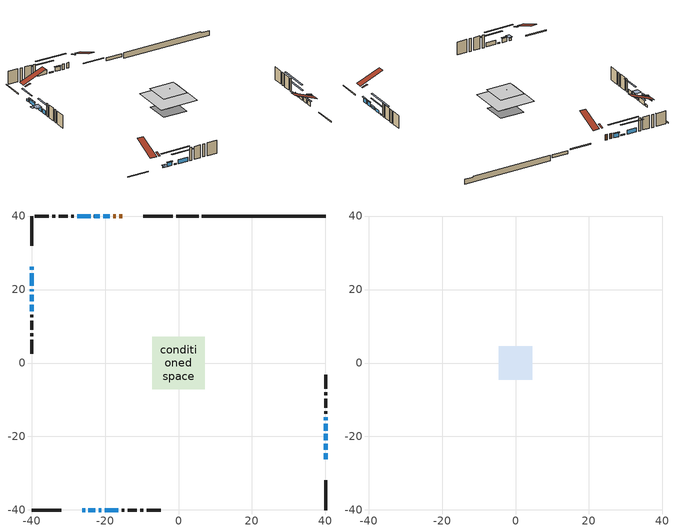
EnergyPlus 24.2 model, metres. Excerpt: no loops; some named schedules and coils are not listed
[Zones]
conditioned space
 floor adiabatic (Floor3 construction): -1.03,-1.03 -1.03,1.03 1.03,1.03 1.03,-1.03 z1.22
 floor adiabatic (AdiabaticFloorConstruction): -7.12,-7.12 -7.12,7.12 7.12,7.12 7.12,-7.12 z3.66
 floor foundation (Slab1 construction): -4.47,-4.47 -4.47,4.47 4.47,4.47 4.47,-4.47 z-0.91
 floor foundation (Slab2 construction): -1.03,-1.03 -1.03,1.03 1.03,1.03 1.03,-1.03 z0
 wall outside (RimJoist1 construction): -1.56,40.01 -9.6,40.01 / -40.01,-40.01 -31.97,-40.01 / -40.01,40.01 -40.01,31.97 / 40.01,-40.01 40.01,-31.97 z1.22:1.52
 wall outside (AdiabaticWallConstruction 1): -15.31,40.01 -16.16,40.01 / -17.09,40.01 -17.79,40.01 z1.22:3.25
 wall outside (AdiabaticWallConstruction): -26.26,-40.01 -25.42,-40.01 / -40.01,26.26 -40.01,25.35 z1.22:2.06; 40.01,-26.26 40.01,-24.56 / 40.01,-23.63 40.01,-21.93 / -40.01,24.42 -40.01,21.02 z1.22:2.82; 40.01,-21 40.01,-19.3 z1.22:2.11; -18.71,40.01 -20.54,40.01 / -24.5,-40.01 -22.67,-40.01 z1.22:2.72; 40.01,-18.37 40.01,-16.47 z1.22:2.16; 40.01,-15.54 40.01,-14.77 / -21.47,40.01 -23,40.01 / -21.74,-40.01 -20.97,-40.01 z1.22:1.63; -23.93,40.01 -27.54,40.01 / -20.05,-40.01 -16.44,-40.01 / -40.01,18.6 -40.01,16.8 / -40.01,15.87 -40.01,14.06 z1.22:2.77; -40.01,20.09 -40.01,19.53 z1.22:1.78
 wall outside (Wall1 construction): -28.46,40.01 -29.19,40.01 / -15.51,-40.01 -14.78,-40.01 / -40.01,13.13 -40.01,12.41 / 40.01,-13.85 40.01,-13.12 z1.22:6.1
 wall outside (Wall2 construction): -30.12,40.01 -32.61,40.01 / -13.85,-40.01 -11.36,-40.01 / -40.01,11.48 -40.01,8.99 / 40.01,-12.19 40.01,-9.7 z1.22:6.1
 wall outside (Wall3 construction): -33.54,40.01 -34.38,40.01 / -10.44,-40.01 -9.6,-40.01 / -40.01,8.06 -40.01,7.22 / 40.01,-8.77 40.01,-7.93 z1.22:6.1
 wall outside (Wall4 construction): -35.31,40.01 -39.08,40.01 / -8.67,-40.01 -4.89,-40.01 / -40.01,6.29 -40.01,2.52 / 40.01,-7 40.01,-3.23 z1.22:6.1
 wall foundation (FoundationWall1 construction): 6.39,40.01,-0.91 6.39,40.01,1.22 36.65,40.01,1.22 36.65,40.01,0.85 40.01,40.01,0.85 40.01,40.01,-0.91
 wall foundation (FoundationWall2 construction): 5.46,40.01 -0.64,40.01 z0:1.14
 window (WindowConstruction): -26.26,-40.01 -25.42,-40.01 z1.22:2.06
 window (WindowConstruction 6): 40.01,-26.26 40.01,-24.56 z1.22:2.82
 window (WindowConstruction 7): 40.01,-23.63 40.01,-21.93 z1.22:2.82
 window (WindowConstruction 8): 40.01,-21 40.01,-19.3 z1.22:2.11
 window (WindowConstruction 9): -18.71,40.01 -20.54,40.01 z1.22:2.72
 window (WindowConstruction 10): -24.5,-40.01 -22.67,-40.01 z1.22:2.72
 window (WindowConstruction 11): -40.01,26.26 -40.01,25.35 z1.22:2.06
 window (WindowConstruction 12): -40.01,24.42 -40.01,21.02 z1.22:2.82
 window (WindowConstruction 1): 40.01,-18.37 40.01,-16.47 z1.22:2.16
 window (WindowConstruction 14): 40.01,-15.54 40.01,-14.78 z1.22:1.63
 window (WindowConstruction 15): -21.47,40.01 -23,40.01 z1.22:1.63
 window (WindowConstruction 16): -21.74,-40.01 -20.97,-40.01 z1.22:1.63
 window (WindowConstruction 2): -23.93,40.01 -27.53,40.01 z1.22:2.77
 window (WindowConstruction 3): -20.05,-40.01 -16.44,-40.01 z1.22:2.77
 window (WindowConstruction 13): -40.01,20.09 -40.01,19.53 z1.22:1.78
 window (WindowConstruction 4): -40.01,18.6 -40.01,16.8 z1.22:2.77
 window (WindowConstruction 5): -40.01,15.87 -40.01,14.06 z1.22:2.77
 door (Door): -15.31,40.01 -16.16,40.01 z1.22:3.25
 door (Door 1): -17.09,40.01 -17.78,40.01 z1.22:3.25
 ceiling adiabatic (AdiabaticFloorConstruction): 7.12,-7.12 7.12,7.12 -7.12,7.12 -7.12,-7.12 z3.66
attic - vented
 floor to conditioned space (Floor1 construction Reversed): -4.59,-4.59 -4.59,4.59 4.59,4.59 4.59,-4.59 z6.1
 floor to conditioned space (Floor2 construction Reversed): -1.03,-1.03 -1.03,1.03 1.03,1.03 1.03,-1.03 z6.1
 roof outside (Roof1 construction): -12.92,40.01,6.1 -12.92,31.18,9.78 -10.53,31.18,9.78 -10.53,40.01,6.1; -28.65,-40.01,6.1 -28.65,-31.18,9.78 -31.04,-31.18,9.78 -31.04,-40.01,6.1; -40.01,28.65,6.1 -31.18,28.65,9.78 -31.18,31.04,9.78 -40.01,31.04,6.1; 40.01,-28.65,6.1 31.18,-28.65,9.78 31.18,-31.04,9.78 40.01,-31.04,6.1
 roof outside (Roof2 construction): -14.38,40.01,6.1 -14.38,38.01,6.76 -13.85,38.01,6.76 -13.85,40.01,6.1; -27.19,-40.01,6.1 -27.19,-38.01,6.76 -27.72,-38.01,6.76 -27.72,-40.01,6.1; -40.01,27.19,6.1 -38.01,27.19,6.76 -38.01,27.72,6.76 -40.01,27.72,6.1; 40.01,-27.19,6.1 38.01,-27.19,6.76 38.01,-27.72,6.76 40.01,-27.72,6.1
shading: -25.13,-40.01 -26.56,-40.01 -26.56,-41.84 -25.13,-41.84 z2.36; 40.01,-24.26 40.01,-26.56 40.42,-26.56 40.42,-24.26 z3.12; 40.01,-21.63 40.01,-23.93 40.42,-23.93 40.42,-21.63 z3.12; 40.01,-19.1 40.01,-21.2 40.42,-21.2 40.42,-19.1 z2.31; -20.74,40.01 -18.51,40.01 -18.51,40.42 -20.74,40.42 z2.92; -22.47,-40.01 -24.7,-40.01 -24.7,-40.42 -22.47,-40.42 z2.92; -40.01,22.63 -40.01,28.98 -40.42,28.98 -40.42,22.63 z4.78; -40.01,20.82 -40.01,24.62 -40.42,24.62 -40.42,20.82 z3.02; 40.01,-13.75 40.01,-21.09 40.42,-21.09 40.42,-13.75 z4.88; 40.01,-9.55 40.01,-20.77 40.42,-20.77 40.42,-9.55 z6.86; -28.23,40.01 -16.24,40.01 -16.24,40.42 -28.23,40.42 z6.86; -15.74,-40.01 -26.97,-40.01 -26.97,-40.42 -15.74,-40.42 z6.86; -30.25,40.01 -21.21,40.01 -21.21,40.42 -30.25,40.42 z5.49; -13.72,-40.01 -22.76,-40.01 -22.76,-40.42 -13.72,-40.42 z5.49; -40.01,19.23 -40.01,20.39 -42.14,20.39 -42.14,19.23 z2.08; -40.01,16.5 -40.01,18.9 -42.14,18.9 -42.14,16.5 z3.07; -40.01,11.34 -40.01,18.59 -40.31,18.59 -40.31,11.34 z5.49
[Building]
Building 1: Terrain=Suburbs
[Site:Location]
Halifax Intl AP_NS: Latitude {deg}=44.88; Longitude {deg}=-63.51; Time Zone {hr}=-4; Elevation {m}=145; Keep Site Location Information=Yes
[Site:GroundTemperature:Shallow]
3.15511, 1.33576, 1.19006, 2.05344, 5.51939, 8.9692, 11.96, 13.8546, 14.0156, 12.4746, 9.56009, 6.2161
[Site:WaterMainsTemperature]
Calculation Method=Schedule; Temperature Schedule=mains temperature schedule
[Material] Roughness=Rough; Thermal Absorptance=0.9
Name | Thickness {m} | Conductivity {W/m-K} | Density {kg/m3} | Specific Heat {J/kg-K} | Solar Absorptance | Visible Absorptance
asphalt or fiberglass shingles | 0.00635 | 0.162714 | 1121.4 | 1465.45 | 0.4 | 0.4
ceiling loosefill ins | 0.0846667 | 0.0480833 | 16.02 | 1046.75 | 0.7 | 0.7
ceiling stud and cavity | 0.1397 | 0.118237 | 65.682 | 1177.47 | 0.7 | 0.7
ceiling stud and cavity 1 | 0.0889 | 7.21176 | 20.9862 | 1087.66 | 0.7 | 0.7
concrete 4.0 in. | 0.1016 | 1.803125 | 2242.8 | 837.4 | 0.7 | 0.7
concrete 8.0 in. | 0.2032 | 1.803125 | 2242.8 | 837.4 | 0.7 | 0.7
door material | 0.04445 | 0.188738 | 512.64 | 1214.23 | 0.7 | 0.7
exterior vertical ins | 0.00108814 | 0.029427 | 32.04 | 1214.23 | 0.7 | 0.7
floor covering | 0.0127 | 9.015625 | 54.468 | 1339.84 | 0.6 | 0.6
floor covering 1 | 0.0127 | 0.0433444 | 54.468 | 1339.84 | 0.6 | 0.6
floor rigid ins; wall rigid ins | 0.512978 | 0.029427 | 32.04 | 1214.23 | 0.7 | 0.7
floor stud and cavity | 0.0889 | 0.222216 | 50.32683 | 1063.81 | 0.7 | 0.7
floor stud and cavity 1 | 0.1397 | 1.75129 | 37.0049 | 1207.88 | 0.7 | 0.7
furniture material conditioned space 1 | 0.1524 | 0.115458 | 640.8 | 1214.23 | 0.6 | 0.6
gypsum board | 0.0127 | 0.160291 | 801 | 837.4 | 0.6 | 0.6
gypsum board 1 | 0.00254 | 0.160291 | 801 | 837.4 | 0.6 | 0.6
osb sheathing 0.5 in. | 0.0127 | 0.115458 | 512.64 | 1214.23 | 0.7 | 0.7
osb sheathing 0.75 in. | 0.01905 | 0.115458 | 512.64 | 1214.23 | 0.7 | 0.7
rim joist stud and cavity | 0.0508 | 0.126838 | 50.32683 | 1063.81 | 0.6 | 0.6
wall stud and cavity | 0.1397 | 0.0784751 | 139.0536 | 1170.24 | 0.7 | 0.7
wall stud and cavity 1 | 0.1397 | 0.0792591 | 139.0536 | 1170.24 | 0.7 | 0.7
wall stud and cavity 2 | 0.1397 | 0.0787868 | 139.0536 | 1170.24 | 0.7 | 0.7
wall stud and cavity 3 | 0.0889 | 0.380278 | 52.3479 | 1209.89 | 0.7 | 0.7
wall stud and cavity 4 | 0.0889 | 0.391764 | 83.0341 | 1211.67 | 0.7 | 0.7
wood siding | 0.0254 | 0.102417 | 544.68 | 1172.36 | 0.4 | 0.4
wood siding 1; wood siding 2; wood siding 3 | 0.0254 | 0.102417 | 544.68 | 1172.36 | 0.7 | 0.7
[WindowMaterial:SimpleGlazingSystem]
Name | U-Factor {W/m2-K} | Solar Heat Gain Coefficient
WindowMaterial | 5.48835 | 0.71
WindowMaterial 1 | 2.78052 | 0.67
WindowMaterial 10 | 2.73736 | 0.55
WindowMaterial 2 | 2.79244 | 0.62
WindowMaterial 3 | 5.90285 | 0.78
WindowMaterial 4 | 2.787898 | 0.69
WindowMaterial 5 | 2.7913 | 0.61
WindowMaterial 6 | 2.78279 | 0.57
WindowMaterial 7 | 2.78222 | 0.56
WindowMaterial 8 | 2.77257 | 0.5
WindowMaterial 9 | 5.1119 | 0.64
[Construction]
AdiabaticFloorConstruction: floor stud and cavity 1, floor rigid ins, osb sheathing 0.75 in., floor covering 1
AdiabaticWallConstruction: wood siding 2, wall rigid ins, wall stud and cavity 3, gypsum board
AdiabaticWallConstruction 1: wood siding 3, wall rigid ins, wall stud and cavity 3, gypsum board
Door; Door 1: door material
Floor1 construction Reversed: gypsum board, ceiling stud and cavity, ceiling loosefill ins
Floor2 construction Reversed: gypsum board 1, ceiling stud and cavity 1
Floor3 construction: floor stud and cavity, floor covering
FoundationWall1 construction; FoundationWall2 construction: concrete 8.0 in.
furniture construction conditioned space 1: furniture material conditioned space 1
PartitionWallConstruction: gypsum board, wall stud and cavity 4, gypsum board
RimJoist1 construction: wood siding 1, rim joist stud and cavity
Roof1 construction; Roof2 construction: asphalt or fiberglass shingles
Slab1 construction; Slab2 construction: concrete 4.0 in.
Wall1 construction: wood siding, osb sheathing 0.5 in., wall stud and cavity, gypsum board
Wall2 construction: wood siding, osb sheathing 0.5 in., wall stud and cavity 1, gypsum board
Wall3 construction; Wall4 construction: wood siding, osb sheathing 0.5 in., wall stud and cavity 2, gypsum board
WindowConstruction: WindowMaterial
WindowConstruction 1: WindowMaterial 1
WindowConstruction 10; WindowConstruction 9: WindowMaterial 7
WindowConstruction 11: WindowMaterial 8
WindowConstruction 12; WindowConstruction 7: WindowMaterial 5
WindowConstruction 13: WindowMaterial 9
WindowConstruction 14; WindowConstruction 15; WindowConstruction 16: WindowMaterial 10
WindowConstruction 2; WindowConstruction 3: WindowMaterial 2
WindowConstruction 4; WindowConstruction 5: WindowMaterial 3
WindowConstruction 6: WindowMaterial 4
WindowConstruction 8: WindowMaterial 6
[Zone] Multiplier=1; Part of Total Floor Area=Yes
Name | Volume {m3}
attic - vented | 48.8705
conditioned space | 605.4
[Space]
Name | Zone | Volume {m3}
attic - vented 1 | attic - vented | 48.8705
conditioned space 1 | conditioned space | 605.4
[ZoneInfiltration:EffectiveLeakageArea]
infil attic - vented 1: Zone or Space=attic - vented 1; Schedule=Always On Discrete; Effective Air Leakage Area {cm2}=3176.6; Stack Coefficient=0.000255818; Wind Coefficient=1.08065e-05
[ZoneMixing]
whole house fan mix: Zone or Space=attic - vented; Schedule=Always On Continuous; Design Flow Rate Calculation Method=Flow/Zone; Design Flow Rate {m3/s}=0; Source Zone or Space=conditioned space
[SurfaceProperty:ExposedFoundationPerimeter] Exposed Perimeter Calculation Method=TotalExposedPerimeter
Name | Total Exposed Perimeter {m}
Slab1 | 33.619
Slab2 | 6.096
[InternalMass] Zone or ZoneList=conditioned space; Space or SpaceList=conditioned space 1
Name | Construction | Surface Area {m2}
furniture mass conditioned space 1 | furniture construction conditioned space 1 | 116.4
partition wall mass | PartitionWallConstruction | 286.77
[Lights]
interior lighting: Zone or ZoneList or Space or SpaceList=conditioned space 1; Schedule=interior lighting schedule; Design Level Calculation Method=LightingLevel; Lighting Level {W}=343.2; Return Air Fraction=0; Fraction Radiant=0.6; Fraction Visible=0.2; Fraction Replaceable=1
[People]
occupants: Zone or ZoneList or Space or SpaceList=conditioned space 1; Number of People Schedule=occupants schedule; Number of People Calculation Method=People; Number of People=3; Fraction Radiant=0.314171; Sensible Heat Fraction=0.56303; Activity Level Schedule=occupants activity schedule; Carbon Dioxide Generation Rate {m3/s-W}=0; Enable ASHRAE 55 Comfort Warnings=No; Mean Radiant Temperature Calculation Type=EnclosureAveraged
[ElectricEquipment] Zone or ZoneList or Space or SpaceList=conditioned space 1; Design Level Calculation Method=EquipmentLevel
Name | Schedule | Design Level {W} | Fraction Latent | Fraction Radiant | Fraction Lost
clothes dryer | clothes dryer schedule | 140.772 | 0.015 | 0.081 | 0.85
clothes washer | clothes washer schedule | 32.1985 | 0.03 | 0.162 | 0.7
cooking range | cooking range schedule | 215.147 | 0.08 | 0.432 | 0.2
dishwasher | dishwasher schedule | 66.8632 | 0.3 | 0.18 | 0.4
fridge | fridge schedule | 72.9452 | 0 | 0.6 | 0
mech vent bath fan 0 | mech vent bath fan 0 schedule | 50.2 | 0 | 0 | 1
mech vent bath fan 1 | mech vent bath fan 1 schedule | 50.2 | 0 | 0 | 1
mech vent house fan | mech vent house fan schedule | 0 | 0 | 0 | 1
mech vent house fan cfis | mech vent house fan cfis schedule | 0 | 0 | 0 | 0
mech vent range fan 0 | mech vent range fan 0 schedule | 57 | 0 | 0 | 1
misc plug loads | misc plug loads schedule | 494.7 | 0.045 | 0.513 | 0.1
whole house fan | Always On Discrete | 0 | 0 | 0 | 1
[OtherEquipment] Zone or ZoneList or Space or SpaceList=conditioned space 1; Design Level Calculation Method=EquipmentLevel
Name | Fuel Type | Schedule | Design Level {W} | Fraction Latent | Fraction Radiant | Fraction Lost
clothes dryer 1 | Electricity | clothes dryer schedule | 0 | 0.015 | 0.081 | 0.85
cooking range 1 | Electricity | cooking range schedule | 0 | 0.08 | 0.432 | 0.2
general water use latent | None | general water use schedule | 62.594 | 1 | 0 | 0
general water use sensible | None | general water use schedule | -61.6891 | 0 | 0.6 | 0
mech vent house fan latent load | None | Always On Discrete | 0 | 1 | 0 | 0
mech vent house fan sensible load | None | Always On Discrete | 0 | 0 | 0 | 0
water heater energy adjustment1 | Electricity | Always On Discrete | 0.01 | 0 | 0 | 1
[ZoneInfiltration:DesignFlowRate] Zone or ZoneList or Space or SpaceList=conditioned space 1; Schedule=Always On Discrete; Design Flow Rate Calculation Method=Flow/Zone; Design Flow Rate {m3/s}=0
infil flow; natural vent flow; whole house fan flow
[ZoneControl:Thermostat]
conditioned space Thermostat: Zone or ZoneList=conditioned space; Control Type Schedule=conditioned space Thermostat Schedule; Control 1=conditioned space temperature setpoint; Temperature Difference Between Cutout And Setpoint {deltaC}=0
[ThermostatSetpoint:DualSetpoint]
conditioned space temperature setpoint: Heating Setpoint Temperature Schedule=heating setpoint; Cooling Setpoint Temperature Schedule=cooling setpoint
[AirLoopHVAC:UnitarySystem] Control Type=Load; Controlling Zone or Thermostat Location=conditioned space; Dehumidification Control Type=None; Availability Schedule=Always On Discrete; Fan Placement=BlowThrough; DX Heating Coil Sizing Ratio=1; Use DOAS DX Cooling Coil=No; Minimum Supply Air Temperature {C}=2; Latent Load Control=SensibleOnlyLoadControl; Cooling Supply Air Flow Rate Method=None; Heating Supply Air Flow Rate Method=SupplyAirFlowRate; Heating Supply Air Flow Rate {m3/s}=0.00141584; No Load Supply Air Flow Rate Method=SupplyAirFlowRate; No Load Supply Air Flow Rate {m3/s}=0; No Load Supply Air Flow Rate Control Set To Low Speed=Yes; Maximum Supply Air Temperature {C}=48.8889; Maximum Outdoor Dry-Bulb Temperature for Supplemental Heater Operation {C}=21; Ancillary On-Cycle Electric Power {W}=0; Ancillary Off-Cycle Electric Power {W}=0
Name | Supply Fan | Supply Air Fan Operating Mode Schedule | Heating Coil
unit heater unitary system | unit heater supply fan | unit heater auto fan schedule | unit heater htg coil
unit heater unitary system 1 | unit heater supply fan 1 | unit heater auto fan schedule 1 | unit heater htg coil 1
[Zone equipment]
conditioned space: electric baseboard, unit heater unitary system, unit heater unitary system 1
[Foundation:Kiva] Initial Indoor Air Temperature {C}=18; Wall Depth Below Slab {m}=0.2032
Name | Wall Height Above Grade {m} | Custom Block Material Name 1 | Custom Block Depth 1 {m} | Custom Block X Position 1 {m} | Custom Block Z Position 1 {m}
Foundation Kiva 1 | 1.21999
Foundation Kiva 2 | 1.14001 | exterior vertical ins | 1.14001 | 0.2032 | 0
[Foundation:Kiva:Settings]
Soil Conductivity {W/m-K}=0.849921; Soil Density {kg/m3}=1842.3; Soil Specific Heat {J/kg-K}=418.7; Ground Solar Absorptivity=0.9; Ground Thermal Absorptivity=0.9; Ground Surface Roughness {m}=0.03; Far-Field Width {m}=40; Deep-Ground Boundary Condition=ZeroFlux; Deep-Ground Depth {m}=40; Minimum Cell Dimension {m}=0.2; Maximum Cell Growth Coefficient=3; Simulation Timestep=Timestep
[Exterior:Lights]
exterior lighting: Schedule=exterior lighting schedule; Design Level {W}=75.6
[EnergyManagementSystem:Sensor] Output:Variable or Output:Meter Index Key=conditioned space
Name | Output:Variable or Output:Meter
conditioned_space_clg_unmet_s | Zone Cooling Setpoint Not Met Time
conditioned_space_htg_unmet_s | Zone Heating Setpoint Not Met Time
fridge_tin_s; tin_s; tin_s_1 | Zone Mean Air Temperature
tout_s | Zone Outdoor Air Drybulb Temperature
win_s | Zone Air Humidity Ratio
[Schedule:Constant]
Name | Hourly Value
Always On Continuous; mech vent house fan schedule; mech vent house fan cfis schedule; Always On Discrete | 1
occupants activity schedule | 117.228
fridge schedule; unit heater auto fan schedule; unit heater auto fan schedule 1 | 0
[Schedule:Week:Daily]
interior lighting schedule Week Rule - Jan1-Jan27: interior lighting schedule day, interior lighting schedule day, interior lighting schedule day, interior lighting schedule day, interior lighting schedule day, interior lighting schedule day, interior lighting schedule day, interior lighting schedule default day, interior lighting schedule default day, interior lighting schedule default day, interior lighting schedule default day, interior lighting schedule default day
interior lighting schedule Week Rule - Jan28-Feb3: interior lighting schedule day, interior lighting schedule day, interior lighting schedule day, interior lighting schedule day, interior lighting schedule day 1, interior lighting schedule day 1, interior lighting schedule day 1, interior lighting schedule default day, interior lighting schedule default day, interior lighting schedule default day, interior lighting schedule default day, interior lighting schedule default day
interior lighting schedule Week Rule - Feb4-Feb24: interior lighting schedule day 1, interior lighting schedule day 1, interior lighting schedule day 1, interior lighting schedule day 1, interior lighting schedule day 1, interior lighting schedule day 1, interior lighting schedule day 1, interior lighting schedule default day, interior lighting schedule default day, interior lighting schedule default day, interior lighting schedule default day, interior lighting schedule default day
interior lighting schedule Week Rule - Feb25-Mar3: interior lighting schedule day 1, interior lighting schedule day 1, interior lighting schedule day 1, interior lighting schedule day 1, interior lighting schedule day 2, interior lighting schedule day 2, interior lighting schedule day 2, interior lighting schedule default day, interior lighting schedule default day, interior lighting schedule default day, interior lighting schedule default day, interior lighting schedule default day
interior lighting schedule Week Rule - Mar4-Mar31: interior lighting schedule day 2, interior lighting schedule day 2, interior lighting schedule day 2, interior lighting schedule day 2, interior lighting schedule day 2, interior lighting schedule day 2, interior lighting schedule day 2, interior lighting schedule default day, interior lighting schedule default day, interior lighting schedule default day, interior lighting schedule default day, interior lighting schedule default day
interior lighting schedule Week Rule - Apr1-Apr28: interior lighting schedule day 3, interior lighting schedule day 3, interior lighting schedule day 3, interior lighting schedule day 3, interior lighting schedule day 3, interior lighting schedule day 3, interior lighting schedule day 3, interior lighting schedule default day, interior lighting schedule default day, interior lighting schedule default day, interior lighting schedule default day, interior lighting schedule default day
interior lighting schedule Week Rule - Apr29-May5: interior lighting schedule day 3, interior lighting schedule day 3, interior lighting schedule day 4, interior lighting schedule day 4, interior lighting schedule day 4, interior lighting schedule day 4, interior lighting schedule day 4, interior lighting schedule default day, interior lighting schedule default day, interior lighting schedule default day, interior lighting schedule default day, interior lighting schedule default day
interior lighting schedule Week Rule - May6-May26: interior lighting schedule day 4, interior lighting schedule day 4, interior lighting schedule day 4, interior lighting schedule day 4, interior lighting schedule day 4, interior lighting schedule day 4, interior lighting schedule day 4, interior lighting schedule default day, interior lighting schedule default day, interior lighting schedule default day, interior lighting schedule default day, interior lighting schedule default day
interior lighting schedule Week Rule - May27-Jun2: interior lighting schedule day 4, interior lighting schedule day 4, interior lighting schedule day 4, interior lighting schedule day 4, interior lighting schedule day 4, interior lighting schedule day 5, interior lighting schedule day 5, interior lighting schedule default day, interior lighting schedule default day, interior lighting schedule default day, interior lighting schedule default day, interior lighting schedule default day
interior lighting schedule Week Rule - Jun3-Jun30: interior lighting schedule day 5, interior lighting schedule day 5, interior lighting schedule day 5, interior lighting schedule day 5, interior lighting schedule day 5, interior lighting schedule day 5, interior lighting schedule day 5, interior lighting schedule default day, interior lighting schedule default day, interior lighting schedule default day, interior lighting schedule default day, interior lighting schedule default day
interior lighting schedule Week Rule - Jul1-Jul28: interior lighting schedule day 6, interior lighting schedule day 6, interior lighting schedule day 6, interior lighting schedule day 6, interior lighting schedule day 6, interior lighting schedule day 6, interior lighting schedule day 6, interior lighting schedule default day, interior lighting schedule default day, interior lighting schedule default day, interior lighting schedule default day, interior lighting schedule default day
interior lighting schedule Week Rule - Jul29-Aug4: interior lighting schedule day 6, interior lighting schedule day 6, interior lighting schedule day 6, interior lighting schedule day 7, interior lighting schedule day 7, interior lighting schedule day 7, interior lighting schedule day 7, interior lighting schedule default day, interior lighting schedule default day, interior lighting schedule default day, interior lighting schedule default day, interior lighting schedule default day
interior lighting schedule Week Rule - Aug5-Aug25: interior lighting schedule day 7, interior lighting schedule day 7, interior lighting schedule day 7, interior lighting schedule day 7, interior lighting schedule day 7, interior lighting schedule day 7, interior lighting schedule day 7, interior lighting schedule default day, interior lighting schedule default day, interior lighting schedule default day, interior lighting schedule default day, interior lighting schedule default day
interior lighting schedule Week Rule - Aug26-Sep1: interior lighting schedule day 7, interior lighting schedule day 7, interior lighting schedule day 7, interior lighting schedule day 7, interior lighting schedule day 7, interior lighting schedule day 7, interior lighting schedule day 8, interior lighting schedule default day, interior lighting schedule default day, interior lighting schedule default day, interior lighting schedule default day, interior lighting schedule default day
interior lighting schedule Week Rule - Sep2-Sep29: interior lighting schedule day 8, interior lighting schedule day 8, interior lighting schedule day 8, interior lighting schedule day 8, interior lighting schedule day 8, interior lighting schedule day 8, interior lighting schedule day 8, interior lighting schedule default day, interior lighting schedule default day, interior lighting schedule default day, interior lighting schedule default day, interior lighting schedule default day
interior lighting schedule Week Rule - Sep30-Oct6: interior lighting schedule day 8, interior lighting schedule day 9, interior lighting schedule day 9, interior lighting schedule day 9, interior lighting schedule day 9, interior lighting schedule day 9, interior lighting schedule day 9, interior lighting schedule default day, interior lighting schedule default day, interior lighting schedule default day, interior lighting schedule default day, interior lighting schedule default day
interior lighting schedule Week Rule - Oct7-Oct27: interior lighting schedule day 9, interior lighting schedule day 9, interior lighting schedule day 9, interior lighting schedule day 9, interior lighting schedule day 9, interior lighting schedule day 9, interior lighting schedule day 9, interior lighting schedule default day, interior lighting schedule default day, interior lighting schedule default day, interior lighting schedule default day, interior lighting schedule default day
interior lighting schedule Week Rule - Oct28-Nov3: interior lighting schedule day 9, interior lighting schedule day 9, interior lighting schedule day 9, interior lighting schedule day 9, interior lighting schedule day 10, interior lighting schedule day 10, interior lighting schedule day 10, interior lighting schedule default day, interior lighting schedule default day, interior lighting schedule default day, interior lighting schedule default day, interior lighting schedule default day
interior lighting schedule Week Rule - Nov4-Nov24: interior lighting schedule day 10, interior lighting schedule day 10, interior lighting schedule day 10, interior lighting schedule day 10, interior lighting schedule day 10, interior lighting schedule day 10, interior lighting schedule day 10, interior lighting schedule default day, interior lighting schedule default day, interior lighting schedule default day, interior lighting schedule default day, interior lighting schedule default day
interior lighting schedule Week Rule - Nov25-Dec1: interior lighting schedule day 10, interior lighting schedule day 10, interior lighting schedule day 10, interior lighting schedule day 10, interior lighting schedule day 10, interior lighting schedule day 10, interior lighting schedule day 11, interior lighting schedule default day, interior lighting schedule default day, interior lighting schedule default day, interior lighting schedule default day, interior lighting schedule default day
interior lighting schedule Week Rule - Dec2-Dec31: interior lighting schedule day 11, interior lighting schedule day 11, interior lighting schedule day 11, interior lighting schedule day 11, interior lighting schedule day 11, interior lighting schedule day 11, interior lighting schedule day 11, interior lighting schedule default day, interior lighting schedule default day, interior lighting schedule default day, interior lighting schedule default day, interior lighting schedule default day
occupants schedule Week Rule - Jan1-Dec31: occupants schedule day, occupants schedule day, occupants schedule day, occupants schedule day, occupants schedule day, occupants schedule day, occupants schedule day, occupants schedule default day, occupants schedule default day, occupants schedule default day, occupants schedule default day, occupants schedule default day
clothes dryer schedule Week Rule - Jan1-Dec31: clothes dryer schedule day, clothes dryer schedule day, clothes dryer schedule day, clothes dryer schedule day, clothes dryer schedule day, clothes dryer schedule day, clothes dryer schedule day, clothes dryer schedule default day, clothes dryer schedule default day, clothes dryer schedule default day, clothes dryer schedule default day, clothes dryer schedule default day
clothes washer schedule Week Rule - Jan1-Dec31: clothes washer schedule day, clothes washer schedule day, clothes washer schedule day, clothes washer schedule day, clothes washer schedule day, clothes washer schedule day, clothes washer schedule day, clothes washer schedule default day, clothes washer schedule default day, clothes washer schedule default day, clothes washer schedule default day, clothes washer schedule default day
cooking range schedule Week Rule - Jan1-Dec31: cooking range schedule day, cooking range schedule day, cooking range schedule day, cooking range schedule day, cooking range schedule day, cooking range schedule day, cooking range schedule day, cooking range schedule default day, cooking range schedule default day, cooking range schedule default day, cooking range schedule default day, cooking range schedule default day
dishwasher schedule Week Rule - Jan1-Dec31: dishwasher schedule day, dishwasher schedule day, dishwasher schedule day, dishwasher schedule day, dishwasher schedule day, dishwasher schedule day, dishwasher schedule day, dishwasher schedule default day, dishwasher schedule default day, dishwasher schedule default day, dishwasher schedule default day, dishwasher schedule default day
mech vent bath fan 0 schedule Week Rule - Jan1-Dec31: mech vent bath fan 0 schedule day, mech vent bath fan 0 schedule day, mech vent bath fan 0 schedule day, mech vent bath fan 0 schedule day, mech vent bath fan 0 schedule day, mech vent bath fan 0 schedule day, mech vent bath fan 0 schedule day, mech vent bath fan 0 schedule default day, mech vent bath fan 0 schedule default day, mech vent bath fan 0 schedule default day, mech vent bath fan 0 schedule default day, mech vent bath fan 0 schedule default day
mech vent bath fan 1 schedule Week Rule - Jan1-Dec31: mech vent bath fan 1 schedule day, mech vent bath fan 1 schedule day, mech vent bath fan 1 schedule day, mech vent bath fan 1 schedule day, mech vent bath fan 1 schedule day, mech vent bath fan 1 schedule day, mech vent bath fan 1 schedule day, mech vent bath fan 1 schedule default day, mech vent bath fan 1 schedule default day, mech vent bath fan 1 schedule default day, mech vent bath fan 1 schedule default day, mech vent bath fan 1 schedule default day
mech vent range fan 0 schedule Week Rule - Jan1-Dec31: mech vent range fan 0 schedule day, mech vent range fan 0 schedule day, mech vent range fan 0 schedule day, mech vent range fan 0 schedule day, mech vent range fan 0 schedule day, mech vent range fan 0 schedule day, mech vent range fan 0 schedule day, mech vent range fan 0 schedule default day, mech vent range fan 0 schedule default day, mech vent range fan 0 schedule default day, mech vent range fan 0 schedule default day, mech vent range fan 0 schedule default day
misc plug loads schedule Week Rule - Jan1-Dec31: misc plug loads schedule day, misc plug loads schedule day, misc plug loads schedule day, misc plug loads schedule day, misc plug loads schedule day, misc plug loads schedule day, misc plug loads schedule day, misc plug loads schedule default day, misc plug loads schedule default day, misc plug loads schedule default day, misc plug loads schedule default day, misc plug loads schedule default day
general water use schedule Week Rule - Jan1-Dec31: general water use schedule day, general water use schedule day, general water use schedule day, general water use schedule day, general water use schedule day, general water use schedule day, general water use schedule day, general water use schedule default day, general water use schedule default day, general water use schedule default day, general water use schedule default day, general water use schedule default day
exterior lighting schedule Week Rule - Jan1-Jan27: exterior lighting schedule day, exterior lighting schedule day, exterior lighting schedule day, exterior lighting schedule day, exterior lighting schedule day, exterior lighting schedule day, exterior lighting schedule day, exterior lighting schedule default day, exterior lighting schedule default day, exterior lighting schedule default day, exterior lighting schedule default day, exterior lighting schedule default day
exterior lighting schedule Week Rule - Jan28-Feb3: exterior lighting schedule day, exterior lighting schedule day, exterior lighting schedule day, exterior lighting schedule day, exterior lighting schedule day 1, exterior lighting schedule day 1, exterior lighting schedule day 1, exterior lighting schedule default day, exterior lighting schedule default day, exterior lighting schedule default day, exterior lighting schedule default day, exterior lighting schedule default day
exterior lighting schedule Week Rule - Feb4-Feb24: exterior lighting schedule day 1, exterior lighting schedule day 1, exterior lighting schedule day 1, exterior lighting schedule day 1, exterior lighting schedule day 1, exterior lighting schedule day 1, exterior lighting schedule day 1, exterior lighting schedule default day, exterior lighting schedule default day, exterior lighting schedule default day, exterior lighting schedule default day, exterior lighting schedule default day
[Schedule:Year]
interior lighting schedule: interior lighting schedule Week Rule - Jan1-Jan27, 1, 1, 1, 27, interior lighting schedule Week Rule - Jan28-Feb3, 1, 28, 2, 3, interior lighting schedule Week Rule - Feb4-Feb24, 2, 4, 2, 24, interior lighting schedule Week Rule - Feb25-Mar3, 2, 25, 3, 3, interior lighting schedule Week Rule - Mar4-Mar31, 3, 4, 3, 31, interior lighting schedule Week Rule - Apr1-Apr28, 4, 1, 4, 28, interior lighting schedule Week Rule - Apr29-May5, 4, 29, 5, 5, interior lighting schedule Week Rule - May6-May26, 5, 6, 5, 26, interior lighting schedule Week Rule - May27-Jun2, 5, 27, 6, 2, interior lighting schedule Week Rule - Jun3-Jun30, 6, 3, 6, 30, interior lighting schedule Week Rule - Jul1-Jul28, 7, 1, 7, 28, interior lighting schedule Week Rule - Jul29-Aug4, 7, 29, 8, 4, interior lighting schedule Week Rule - Aug5-Aug25, 8, 5, 8, 25, interior lighting schedule Week Rule - Aug26-Sep1, 8, 26, 9, 1, interior lighting schedule Week Rule - Sep2-Sep29, 9, 2, 9, 29, interior lighting schedule Week Rule - Sep30-Oct6, 9, 30, 10, 6, interior lighting schedule Week Rule - Oct7-Oct27, 10, 7, 10, 27, interior lighting schedule Week Rule - Oct28-Nov3, 10, 28, 11, 3, interior lighting schedule Week Rule - Nov4-Nov24, 11, 4, 11, 24, interior lighting schedule Week Rule - Nov25-Dec1, 11, 25, 12, 1, interior lighting schedule Week Rule - Dec2-Dec31, 12, 2, 12, 31
occupants schedule: occupants schedule Week Rule - Jan1-Dec31, 1, 1, 12, 31
clothes dryer schedule: clothes dryer schedule Week Rule - Jan1-Dec31, 1, 1, 12, 31
clothes washer schedule: clothes washer schedule Week Rule - Jan1-Dec31, 1, 1, 12, 31
cooking range schedule: cooking range schedule Week Rule - Jan1-Dec31, 1, 1, 12, 31
dishwasher schedule: dishwasher schedule Week Rule - Jan1-Dec31, 1, 1, 12, 31
mech vent bath fan 0 schedule: mech vent bath fan 0 schedule Week Rule - Jan1-Dec31, 1, 1, 12, 31
mech vent bath fan 1 schedule: mech vent bath fan 1 schedule Week Rule - Jan1-Dec31, 1, 1, 12, 31
mech vent range fan 0 schedule: mech vent range fan 0 schedule Week Rule - Jan1-Dec31, 1, 1, 12, 31
misc plug loads schedule: misc plug loads schedule Week Rule - Jan1-Dec31, 1, 1, 12, 31
general water use schedule: general water use schedule Week Rule - Jan1-Dec31, 1, 1, 12, 31
exterior lighting schedule: exterior lighting schedule Week Rule - Jan1-Jan27, 1, 1, 1, 27, exterior lighting schedule Week Rule - Jan28-Feb3, 1, 28, 2, 3, exterior lighting schedule Week Rule - Feb4-Feb24, 2, 4, 2, 24, exterior lighting schedule Week Rule - Feb25-Mar3, 2, 25, 3, 3, exterior lighting schedule Week Rule - Mar4-Mar31, 3, 4, 3, 31, exterior lighting schedule Week Rule - Apr1-Apr28, 4, 1, 4, 28, exterior lighting schedule Week Rule - Apr29-May5, 4, 29, 5, 5, exterior lighting schedule Week Rule - May6-May26, 5, 6, 5, 26, exterior lighting schedule Week Rule - May27-Jun2, 5, 27, 6, 2, exterior lighting schedule Week Rule - Jun3-Jun30, 6, 3, 6, 30, exterior lighting schedule Week Rule - Jul1-Jul28, 7, 1, 7, 28, exterior lighting schedule Week Rule - Jul29-Aug4, 7, 29, 8, 4, exterior lighting schedule Week Rule - Aug5-Aug25, 8, 5, 8, 25, exterior lighting schedule Week Rule - Aug26-Sep1, 8, 26, 9, 1, exterior lighting schedule Week Rule - Sep2-Sep29, 9, 2, 9, 29, exterior lighting schedule Week Rule - Sep30-Oct6, 9, 30, 10, 6, exterior lighting schedule Week Rule - Oct7-Oct27, 10, 7, 10, 27, exterior lighting schedule Week Rule - Oct28-Nov3, 10, 28, 11, 3, exterior lighting schedule Week Rule - Nov4-Nov24, 11, 4, 11, 24, exterior lighting schedule Week Rule - Nov25-Dec1, 11, 25, 12, 1, exterior lighting schedule Week Rule - Dec2-Dec31, 12, 2, 12, 31
[Schedule:Compact]
conditioned space Thermostat Schedule: Through: 12/31, For: AllDays, Until: 24:00, 4
mains temperature schedule: Through: 01/01, For: AllDays, Until: 24:00, 7.41, Through: 01/02, For: AllDays, Until: 24:00, 7.34833, Through: 01/03, For: AllDays, Until: 24:00, 7.28778, Through: 01/04, For: AllDays, Until: 24:00, 7.22889, Through: 01/05, For: AllDays, Until: 24:00, 7.17056, Through: 01/06, For: AllDays, Until: 24:00, 7.11333, Through: 01/07, For: AllDays, Until: 24:00, 7.05722, Through: 01/08, For: AllDays, Until: 24:00, 7.00167, Through: 01/09, For: AllDays, Until: 24:00, 6.94778, Through: 01/10, For: AllDays, Until: 24:00, 6.895, Through: 01/11, For: AllDays, Until: 24:00, 6.84333, Through: 01/12, For: AllDays, Until: 24:00, 6.79278, Through: 01/13, For: AllDays, Until: 24:00, 6.74389, Through: 01/14, For: AllDays, Until: 24:00, 6.69556, Through: 01/15, For: AllDays, Until: 24:00, 6.64889, Through: 01/16, For: AllDays, Until: 24:00, 6.60278, Through: 01/17, For: AllDays, Until: 24:00, 6.55833, Through: 01/18, For: AllDays, Until: 24:00, 6.515, Through: 01/19, For: AllDays, Until: 24:00, 6.47333, Through: 01/20, For: AllDays, Until: 24:00, 6.43278, Through: 01/21, For: AllDays, Until: 24:00, 6.39333, Through: 01/22, For: AllDays, Until: 24:00, 6.355, Through: 01/23, For: AllDays, Until: 24:00, 6.31833, Through: 01/24, For: AllDays, Until: 24:00, 6.28278, Through: 01/25, For: AllDays, Until: 24:00, 6.24889, Through: 01/26, For: AllDays, Until: 24:00, 6.21611, Through: 01/27, For: AllDays, Until: 24:00, 6.18444, Through: 01/28, For: AllDays, Until: 24:00, 6.15444, Through: 01/29, For: AllDays, Until: 24:00, 6.12556, Through: 01/30, For: AllDays, Until: 24:00, 6.09833, Through: 01/31, For: AllDays, Until: 24:00, 6.07222, Through: 02/01, For: AllDays, Until: 24:00, 6.04778, Through: 02/02, For: AllDays, Until: 24:00, 6.02444, Through: 02/03, For: AllDays, Until: 24:00, 6.00278, Through: 02/04, For: AllDays, Until: 24:00, 5.98222, Through: 02/05, For: AllDays, Until: 24:00, 5.96333, Through: 02/06, For: AllDays, Until: 24:00, 5.94556, Through: 02/07, For: AllDays, Until: 24:00, 5.92944, Through: 02/08, For: AllDays, Until: 24:00, 5.915, Through: 02/09, For: AllDays, Until: 24:00, 5.90167, Through: 02/10, For: AllDays, Until: 24:00, 5.89, Through: 02/11, For: AllDays, Until: 24:00, 5.87944, Through: 02/12, For: AllDays, Until: 24:00, 5.87056, Through: 02/13, For: AllDays, Until: 24:00, 5.86333, Through: 02/14, For: AllDays, Until: 24:00, 5.85722, Through: 02/15, For: AllDays, Until: 24:00, 5.85278, Through: 02/16, For: AllDays, Until: 24:00, 5.84944, Through: 02/17, For: AllDays, Until: 24:00, 5.84833, Through: 02/18, For: AllDays, Until: 24:00, 5.84778, Through: 02/19, For: AllDays, Until: 24:00, 5.84944, Through: 02/20, For: AllDays, Until: 24:00, 5.85167, Through: 02/21, For: AllDays, Until: 24:00, 5.85611, Through: 02/22, For: AllDays, Until: 24:00, 5.86167, Through: 02/23, For: AllDays, Until: 24:00, 5.86889, Through: 02/24, For: AllDays, Until: 24:00, 5.87722, Through: 02/25, For: AllDays, Until: 24:00, 5.88722, Through: 02/26, For: AllDays, Until: 24:00, 5.89889, Through: 02/27, For: AllDays, Until: 24:00, 5.91167, Through: 02/28, For: AllDays, Until: 24:00, 5.92611, Through: 03/01, For: AllDays, Until: 24:00, 5.94222, Through: 03/02, For: AllDays, Until: 24:00, 5.95944, Through: 03/03, For: AllDays, Until: 24:00, 5.97778, Through: 03/04, For: AllDays, Until: 24:00, 5.99778, Through: 03/05, For: AllDays, Until: 24:00, 6.01944, Through: 03/06, For: AllDays, Until: 24:00, 6.04222, Through: 03/07, For: AllDays, Until: 24:00, 6.06667, Through: 03/08, For: AllDays, Until: 24:00, 6.09222, Through: 03/09, For: AllDays, Until: 24:00, 6.11944, Through: 03/10, For: AllDays, Until: 24:00, 6.14778, Through: 03/11, For: AllDays, Until: 24:00, 6.17722, Through: 03/12, For: AllDays, Until: 24:00, 6.20833, Through: 03/13, For: AllDays, Until: 24:00, 6.24111, Through: 03/14, For: AllDays, Until: 24:00, 6.275, Through: 03/15, For: AllDays, Until: 24:00, 6.31, Through: 03/16, For: AllDays, Until: 24:00, 6.34667, Through: 03/17, For: AllDays, Until: 24:00, 6.38444, Through: 03/18, For: AllDays, Until: 24:00, 6.42333, Through: 03/19, For: AllDays, Until: 24:00, 6.46389, Through: 03/20, For: AllDays, Until: 24:00, 6.50556, Through: 03/21, For: AllDays, Until: 24:00, 6.54833, Through: 03/22, For: AllDays, Until: 24:00, 6.59278, Through: 03/23, For: AllDays, Until: 24:00, 6.63833, Through: 03/24, For: AllDays, Until: 24:00, 6.685, Through: 03/25, For: AllDays, Until: 24:00, 6.73278, Through: 03/26, For: AllDays, Until: 24:00, 6.78167, Through: 03/27, For: AllDays, Until: 24:00, 6.83167, Through: 03/28, For: AllDays, Until: 24:00, 6.88333, Through: 03/29, For: AllDays, Until: 24:00, 6.93611, Through: 03/30, For: AllDays, Until: 24:00, 6.98944, Through: 03/31, For: AllDays, Until: 24:00, 7.04444, Through: 04/01, For: AllDays, Until: 24:00, 7.1, Through: 04/02, For: AllDays, Until: 24:00, 7.15722, Through: 04/03, For: AllDays, Until: 24:00, 7.21556, Through: 04/04, For: AllDays, Until: 24:00, 7.27444, Through: 04/05, For: AllDays, Until: 24:00, 7.33444, Through: 04/06, For: AllDays, Until: 24:00, 7.39556, Through: 04/07, For: AllDays, Until: 24:00, 7.45778, Through: 04/08, For: AllDays, Until: 24:00, 7.52111, Through: 04/09, For: AllDays, Until: 24:00, 7.585, Through: 04/10, For: AllDays, Until: 24:00, 7.65, Through: 04/11, For: AllDays, Until: 24:00, 7.71611, Through: 04/12, For: AllDays, Until: 24:00, 7.78333, Through: 04/13, For: AllDays, Until: 24:00, 7.85111, Through: 04/14, For: AllDays, Until: 24:00, 7.91944, Through: 04/15, For: AllDays, Until: 24:00, 7.98889, Through: 04/16, For: AllDays, Until: 24:00, 8.05944, Through: 04/17, For: AllDays, Until: 24:00, 8.13056, Through: 04/18, For: AllDays, Until: 24:00, 8.20222, Through: 04/19, For: AllDays, Until: 24:00, 8.275, Through: 04/20, For: AllDays, Until: 24:00, 8.34833, Through: 04/21, For: AllDays, Until: 24:00, 8.42222, Through: 04/22, For: AllDays, Until: 24:00, 8.49722, Through: 04/23, For: AllDays, Until: 24:00, 8.57278, Through: 04/24, For: AllDays, Until: 24:00, 8.64889, Through: 04/25, For: AllDays, Until: 24:00, 8.72556, Through: 04/26, For: AllDays, Until: 24:00, 8.80278, Through: 04/27, For: AllDays, Until: 24:00, 8.88111, Through: 04/28, For: AllDays, Until: 24:00, 8.95944, Through: 04/29, For: AllDays, Until: 24:00, 9.03833, Through: 04/30, For: AllDays, Until: 24:00, 9.11778, Through: 05/01, For: AllDays, Until: 24:00, 9.19778, Through: 05/02, For: AllDays, Until: 24:00, 9.27833, Through: 05/03, For: AllDays, Until: 24:00, 9.35944, Through: 05/04, For: AllDays, Until: 24:00, 9.44056, Through: 05/05, For: AllDays, Until: 24:00, 9.52278, Through: 05/06, For: AllDays, Until: 24:00, 9.60444, Through: 05/07, For: AllDays, Until: 24:00, 9.68722, Through: 05/08, For: AllDays, Until: 24:00, 9.77, Through: 05/09, For: AllDays, Until: 24:00, 9.85278, Through: 05/10, For: AllDays, Until: 24:00, 9.93611, Through: 05/11, For: AllDays, Until: 24:00, 10.02, Through: 05/12, For: AllDays, Until: 24:00, 10.1039, Through: 05/13, For: AllDays, Until: 24:00, 10.1878, Through: 05/14, For: AllDays, Until: 24:00, 10.2722, Through: 05/15, For: AllDays, Until: 24:00, 10.3561, Through: 05/16, For: AllDays, Until: 24:00, 10.4406, Through: 05/17, For: AllDays, Until: 24:00, 10.5256, Through: 05/18, For: AllDays, Until: 24:00, 10.61, Through: 05/19, For: AllDays, Until: 24:00, 10.6944, Through: 05/20, For: AllDays, Until: 24:00, 10.7794, Through: 05/21, For: AllDays, Until: 24:00, 10.8639, Through: 05/22, For: AllDays, Until: 24:00, 10.9489, Through: 05/23, For: AllDays, Until: 24:00, 11.0333, Through: 05/24, For: AllDays, Until: 24:00, 11.1178, Through: 05/25, For: AllDays, Until: 24:00, 11.2022, Through: 05/26, For: AllDays, Until: 24:00, 11.2867, Through: 05/27, For: AllDays, Until: 24:00, 11.3711, Through: 05/28, For: AllDays, Until: 24:00, 11.455, Through: 05/29, For: AllDays, Until: 24:00, 11.5389, Through: 05/30, For: AllDays, Until: 24:00, 11.6222, Through: 05/31, For: AllDays, Until: 24:00, 11.7056, Through: 06/01, For: AllDays, Until: 24:00, 11.7883, Through: 06/02, For: AllDays, Until: 24:00, 11.8711, Through: 06/03, For: AllDays, Until: 24:00, 11.9539, Through: 06/04, For: AllDays, Until: 24:00, 12.0356, Through: 06/05, For: AllDays, Until: 24:00, 12.1172, Through: 06/06, For: AllDays, Until: 24:00, 12.1989, Through: 06/07, For: AllDays, Until: 24:00, 12.2794, Through: 06/08, For: AllDays, Until: 24:00, 12.36, Through: 06/09, For: AllDays, Until: 24:00, 12.44, Through: 06/10, For: AllDays, Until: 24:00, 12.5194, Through: 06/11, For: AllDays, Until: 24:00, 12.5983, Through: 06/12, For: AllDays, Until: 24:00, 12.6767, Through: 06/13, For: AllDays, Until: 24:00, 12.7544, Through: 06/14, For: AllDays, Until: 24:00, 12.8317, Through: 06/15, For: AllDays, Until: 24:00, 12.9083, Through: 06/16, For: AllDays, Until: 24:00, 12.9844, Through: 06/17, For: AllDays, Until: 24:00, 13.0594, Through: 06/18, For: AllDays, Until: 24:00, 13.1344, Through: 06/19, For: AllDays, Until: 24:00, 13.2083, Through: 06/20, For: AllDays, Until: 24:00, 13.2811, Through: 06/21, For: AllDays, Until: 24:00, 13.3539, Through: 06/22, For: AllDays, Until: 24:00, 13.4256, Through: 06/23, For: AllDays, Until: 24:00, 13.4967, Through: 06/24, For: AllDays, Until: 24:00, 13.5667, Through: 06/25, For: AllDays, Until: 24:00, 13.6361, Through: 06/26, For: AllDays, Until: 24:00, 13.7044, Through: 06/27, For: AllDays, Until: 24:00, 13.7717, Through: 06/28, For: AllDays, Until: 24:00, 13.8389, Through: 06/29, For: AllDays, Until: 24:00, 13.9044, Through: 06/30, For: AllDays, Until: 24:00, 13.9694, Through: 07/01, For: AllDays, Until: 24:00, 14.0333, Through: 07/02, For: AllDays, Until: 24:00, 14.0961, Through: 07/03, For: AllDays, Until: 24:00, 14.1583, Through: 07/04, For: AllDays, Until: 24:00, 14.2189, Through: 07/05, For: AllDays, Until: 24:00, 14.2789, Through: 07/06, For: AllDays, Until: 24:00, 14.3378, Through: 07/07, For: AllDays, Until: 24:00, 14.3956, Through: 07/08, For: AllDays, Until: 24:00, 14.4522, Through: 07/09, For: AllDays, Until: 24:00, 14.5083, Through: 07/10, For: AllDays, Until: 24:00, 14.5628, Through: 07/11, For: AllDays, Until: 24:00, 14.6161, Through: 07/12, For: AllDays, Until: 24:00, 14.6683, Through: 07/13, For: AllDays, Until: 24:00, 14.7194, Through: 07/14, For: AllDays, Until: 24:00, 14.7694, Through: 07/15, For: AllDays, Until: 24:00, 14.8183, Through: 07/16, For: AllDays, Until: 24:00, 14.8661, Through: 07/17, For: AllDays, Until: 24:00, 14.9122, Through: 07/18, For: AllDays, Until: 24:00, 14.9572, Through: 07/19, For: AllDays, Until: 24:00, 15.0011, Through: 07/20, For: AllDays, Until: 24:00, 15.0439, Through: 07/21, For: AllDays, Until: 24:00, 15.0856, Through: 07/22, For: AllDays, Until: 24:00, 15.1256, Through: 07/23, For: AllDays, Until: 24:00, 15.1644, Through: 07/24, For: AllDays, Until: 24:00, 15.2017, Through: 07/25, For: AllDays, Until: 24:00, 15.2383, Through: 07/26, For: AllDays, Until: 24:00, 15.2728, Through: 07/27, For: AllDays, Until: 24:00, 15.3067, Through: 07/28, For: AllDays, Until: 24:00, 15.3389, Through: 07/29, For: AllDays, Until: 24:00, 15.3694, Through: 07/30, For: AllDays, Until: 24:00, 15.3989, Through: 07/31, For: AllDays, Until: 24:00, 15.4272, Through: 08/01, For: AllDays, Until: 24:00, 15.4539, Through: 08/02, For: AllDays, Until: 24:00, 15.4794, Through: 08/03, For: AllDays, Until: 24:00, 15.5033, Through: 08/04, For: AllDays, Until: 24:00, 15.5261, Through: 08/05, For: AllDays, Until: 24:00, 15.5472, Through: 08/06, For: AllDays, Until: 24:00, 15.5667, Through: 08/07, For: AllDays, Until: 24:00, 15.585, Through: 08/08, For: AllDays, Until: 24:00, 15.6022, Through: 08/09, For: AllDays, Until: 24:00, 15.6172, Through: 08/10, For: AllDays, Until: 24:00, 15.6317, Through: 08/11, For: AllDays, Until: 24:00, 15.6439, Through: 08/12, For: AllDays, Until: 24:00, 15.655, Through: 08/13, For: AllDays, Until: 24:00, 15.665, Through: 08/14, For: AllDays, Until: 24:00, 15.6733, Through: 08/15, For: AllDays, Until: 24:00, 15.68, Through: 08/16, For: AllDays, Until: 24:00, 15.6856, Through: 08/17, For: AllDays, Until: 24:00, 15.6894, Through: 08/18, For: AllDays, Until: 24:00, 15.6917, Through: 08/19, For: AllDays, Until: 24:00, 15.6928, Through: 08/20, For: AllDays, Until: 24:00, 15.6922, Through: 08/21, For: AllDays, Until: 24:00, 15.69, Through: 08/22, For: AllDays, Until: 24:00, 15.6867, Through: 08/23, For: AllDays, Until: 24:00, 15.6822, Through: 08/24, For: AllDays, Until: 24:00, 15.6756, Through: 08/25, For: AllDays, Until: 24:00, 15.6678, Through: 08/26, For: AllDays, Until: 24:00, 15.6589, Through: 08/27, For: AllDays, Until: 24:00, 15.6478, Through: 08/28, For: AllDays, Until: 24:00, 15.6361, Through: 08/29, For: AllDays, Until: 24:00, 15.6222, Through: 08/30, For: AllDays, Until: 24:00, 15.6072, Through: 08/31, For: AllDays, Until: 24:00, 15.5911, Through: 09/01, For: AllDays, Until: 24:00, 15.5733, Through: 09/02, For: AllDays, Until: 24:00, 15.5539, Through: 09/03, For: AllDays, Until: 24:00, 15.5333, Through: 09/04, For: AllDays, Until: 24:00, 15.5111, Through: 09/05, For: AllDays, Until: 24:00, 15.4878, Through: 09/06, For: AllDays, Until: 24:00, 15.4628, Through: 09/07, For: AllDays, Until: 24:00, 15.4367, Through: 09/08, For: AllDays, Until: 24:00, 15.4089, Through: 09/09, For: AllDays, Until: 24:00, 15.38, Through: 09/10, For: AllDays, Until: 24:00, 15.3494, Through: 09/11, For: AllDays, Until: 24:00, 15.3178, Through: 09/12, For: AllDays, Until: 24:00, 15.2844, Through: 09/13, For: AllDays, Until: 24:00, 15.25, Through: 09/14, For: AllDays, Until: 24:00, 15.2144, Through: 09/15, For: AllDays, Until: 24:00, 15.1772, Through: 09/16, For: AllDays, Until: 24:00, 15.1389, Through: 09/17, For: AllDays, Until: 24:00, 15.0989, Through: 09/18, For: AllDays, Until: 24:00, 15.0583, Through: 09/19, For: AllDays, Until: 24:00, 15.0161, Through: 09/20, For: AllDays, Until: 24:00, 14.9722, Through: 09/21, For: AllDays, Until: 24:00, 14.9278, Through: 09/22, For: AllDays, Until: 24:00, 14.8817, Through: 09/23, For: AllDays, Until: 24:00, 14.8344, Through: 09/24, For: AllDays, Until: 24:00, 14.7861, Through: 09/25, For: AllDays, Until: 24:00, 14.7367, Through: 09/26, For: AllDays, Until: 24:00, 14.6861, Through: 09/27, For: AllDays, Until: 24:00, 14.6339, Through: 09/28, For: AllDays, Until: 24:00, 14.5811, Through: 09/29, For: AllDays, Until: 24:00, 14.5267, Through: 09/30, For: AllDays, Until: 24:00, 14.4717, Through: 10/01, For: AllDays, Until: 24:00, 14.415, Through: 10/02, For: AllDays, Until: 24:00, 14.3578, Through: 10/03, For: AllDays, Until: 24:00, 14.2989, Through: 10/04, For: AllDays, Until: 24:00, 14.2394, Through: 10/05, For: AllDays, Until: 24:00, 14.1789, Through: 10/06, For: AllDays, Until: 24:00, 14.1172, Through: 10/07, For: AllDays, Until: 24:00, 14.0544, Through: 10/08, For: AllDays, Until: 24:00, 13.9911, Through: 10/09, For: AllDays, Until: 24:00, 13.9267, Through: 10/10, For: AllDays, Until: 24:00, 13.8611, Through: 10/11, For: AllDays, Until: 24:00, 13.7944, Through: 10/12, For: AllDays, Until: 24:00, 13.7272, Through: 10/13, For: AllDays, Until: 24:00, 13.6594, Through: 10/14, For: AllDays, Until: 24:00, 13.59, Through: 10/15, For: AllDays, Until: 24:00, 13.5206, Through: 10/16, For: AllDays, Until: 24:00, 13.4494, Through: 10/17, For: AllDays, Until: 24:00, 13.3783, Through: 10/18, For: AllDays, Until: 24:00, 13.3061, Through: 10/19, For: AllDays, Until: 24:00, 13.2328, Through: 10/20, For: AllDays, Until: 24:00, 13.1594, Through: 10/21, For: AllDays, Until: 24:00, 13.085, Through: 10/22, For: AllDays, Until: 24:00, 13.01, Through: 10/23, For: AllDays, Until: 24:00, 12.9339, Through: 10/24, For: AllDays, Until: 24:00, 12.8578, Through: 10/25, For: AllDays, Until: 24:00, 12.7806, Through: 10/26, For: AllDays, Until: 24:00, 12.7028, Through: 10/27, For: AllDays, Until: 24:00, 12.625, Through: 10/28, For: AllDays, Until: 24:00, 12.5461, Through: 10/29, For: AllDays, Until: 24:00, 12.4667, Through: 10/30, For: AllDays, Until: 24:00, 12.3872, Through: 10/31, For: AllDays, Until: 24:00, 12.3067, Through: 11/01, For: AllDays, Until: 24:00, 12.2261, Through: 11/02, For: AllDays, Until: 24:00, 12.145, Through: 11/03, For: AllDays, Until: 24:00, 12.0633, Through: 11/04, For: AllDays, Until: 24:00, 11.9817, Through: 11/05, For: AllDays, Until: 24:00, 11.8994, Through: 11/06, For: AllDays, Until: 24:00, 11.8167, Through: 11/07, For: AllDays, Until: 24:00, 11.7339, Through: 11/08, For: AllDays, Until: 24:00, 11.6506, Through: 11/09, For: AllDays, Until: 24:00, 11.5672, Through: 11/10, For: AllDays, Until: 24:00, 11.4833, Through: 11/11, For: AllDays, Until: 24:00, 11.3994, Through: 11/12, For: AllDays, Until: 24:00, 11.315, Through: 11/13, For: AllDays, Until: 24:00, 11.2311, Through: 11/14, For: AllDays, Until: 24:00, 11.1467, Through: 11/15, For: AllDays, Until: 24:00, 11.0622, Through: 11/16, For: AllDays, Until: 24:00, 10.9772, Through: 11/17, For: AllDays, Until: 24:00, 10.8928, Through: 11/18, For: AllDays, Until: 24:00, 10.8083, Through: 11/19, For: AllDays, Until: 24:00, 10.7233, Through: 11/20, For: AllDays, Until: 24:00, 10.6389, Through: 11/21, For: AllDays, Until: 24:00, 10.5539, Through: 11/22, For: AllDays, Until: 24:00, 10.4694, Through: 11/23, For: AllDays, Until: 24:00, 10.385, Through: 11/24, For: AllDays, Until: 24:00, 10.3006, Through: 11/25, For: AllDays, Until: 24:00, 10.2161, Through: 11/26, For: AllDays, Until: 24:00, 10.1322, Through: 11/27, For: AllDays, Until: 24:00, 10.0483, Through: 11/28, For: AllDays, Until: 24:00, 9.96444, Through: 11/29, For: AllDays, Until: 24:00, 9.88111, Through: 11/30, For: AllDays, Until: 24:00, 9.79778, Through: 12/01, For: AllDays, Until: 24:00, 9.715, Through: 12/02, For: AllDays, Until: 24:00, 9.63278, Through: 12/03, For: AllDays, Until: 24:00, 9.55056, Through: 12/04, For: AllDays, Until: 24:00, 9.46833, Through: 12/05, For: AllDays, Until: 24:00, 9.38667, Through: 12/06, For: AllDays, Until: 24:00, 9.30611, Through: 12/07, For: AllDays, Until: 24:00, 9.225, Through: 12/08, For: AllDays, Until: 24:00, 9.145, Through: 12/09, For: AllDays, Until: 24:00, 9.065, Through: 12/10, For: AllDays, Until: 24:00, 8.98611, Through: 12/11, For: AllDays, Until: 24:00, 8.90722, Through: 12/12, For: AllDays, Until: 24:00, 8.82944, Through: 12/13, For: AllDays, Until: 24:00, 8.75167, Through: 12/14, For: AllDays, Until: 24:00, 8.675, Through: 12/15, For: AllDays, Until: 24:00, 8.59833, Through: 12/16, For: AllDays, Until: 24:00, 8.52278, Through: 12/17, For: AllDays, Until: 24:00, 8.44778, Through: 12/18, For: AllDays, Until: 24:00, 8.37333, Through: 12/19, For: AllDays, Until: 24:00, 8.29944, Through: 12/20, For: AllDays, Until: 24:00, 8.22667, Through: 12/21, For: AllDays, Until: 24:00, 8.15444, Through: 12/22, For: AllDays, Until: 24:00, 8.08333, Through: 12/23, For: AllDays, Until: 24:00, 8.01278, Through: 12/24, For: AllDays, Until: 24:00, 7.94278, Through: 12/25, For: AllDays, Until: 24:00, 7.87389, Through: 12/26, For: AllDays, Until: 24:00, 7.80611, Through: 12/27, For: AllDays, Until: 24:00, 7.73889, Through: 12/28, For: AllDays, Until: 24:00, 7.67222, Through: 12/29, For: AllDays, Until: 24:00, 7.60722, Through: 12/30, For: AllDays, Until: 24:00, 7.54278, Through: 12/31, For: AllDays, Until: 24:00, 7.47944
